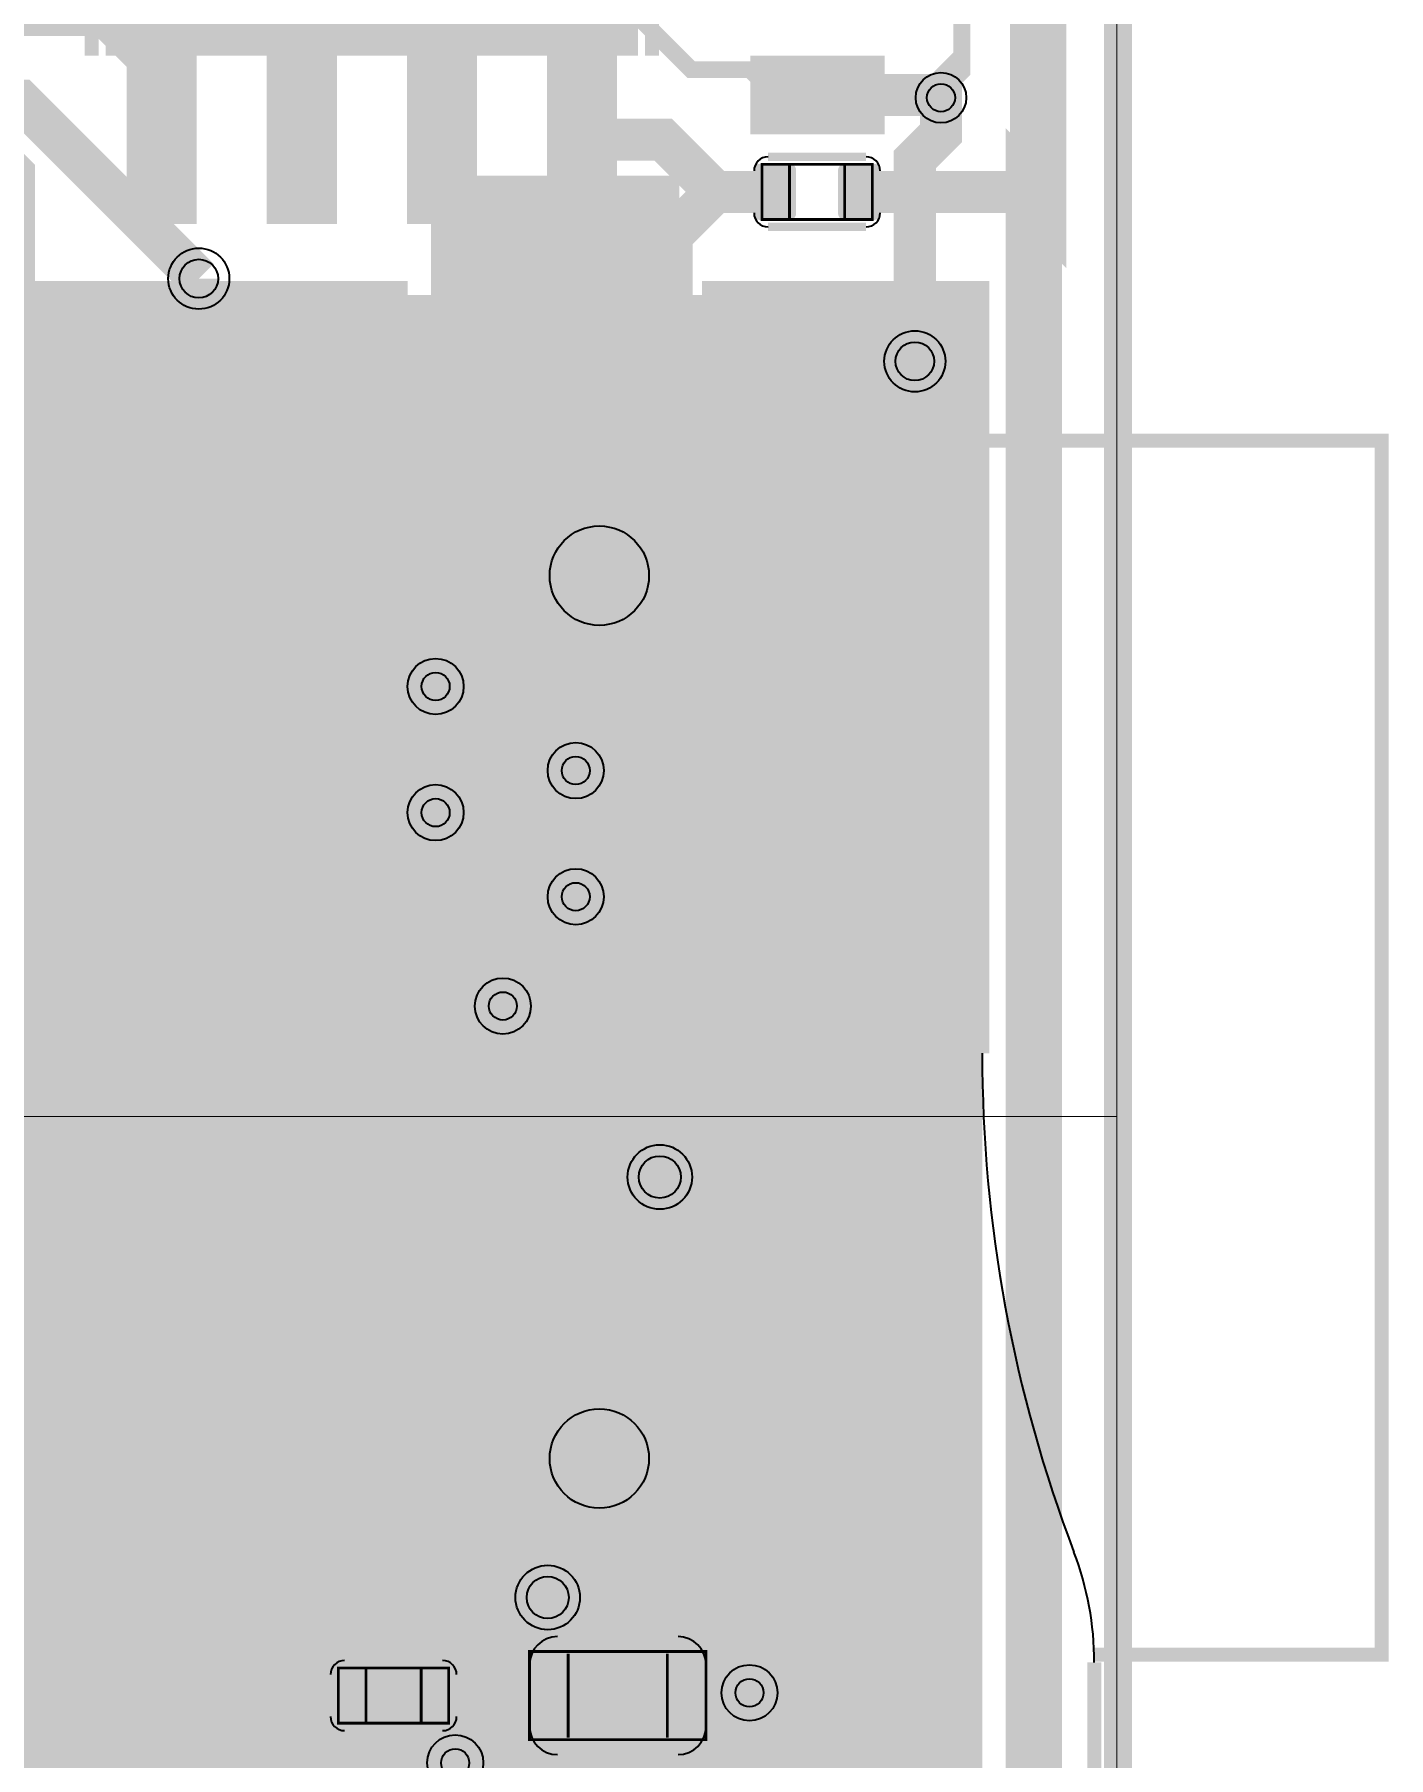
# Model space of a CAD drawing. Extents: x -57 to 2380, y -38 to 1737.
# Drawn here: x 1897 to 2380, y 608 to 1223 of the extents above; entities that cross this region are included whole.
import ezdxf

# ---------------------------------------------------------------- set-up
doc = ezdxf.new("R2010")
doc.units = 9
for name, color, linetype, true_color in [('BoardOutline', 7, 'Continuous', 0xff00ff), ('BottomLayer', 7, 'Continuous', 0x0000ff), ('BottomPasteMaskLayer', 7, 'Continuous', 0x800000), ('BottomSilkLayer', 7, 'Continuous', 0x808000), ('BottomSolderMaskLayer', 7, 'Continuous', 0xaa00ff), ('Document', 7, 'Continuous', 0xffffff), ('Hole', 7, 'Continuous', 0x222222), ('Multi-Layer', 7, 'Continuous', 0xc0c0c0), ('TopLayer', 7, 'Continuous', 0xff0000), ('TopPasteMaskLayer', 7, 'Continuous', 0x808080), ('TopSilkLayer', 7, 'Continuous', 0xffff00), ('TopSolderMaskLayer', 7, 'Continuous', 0x800080)]:
    doc.layers.add(name, color=color, linetype=linetype, true_color=true_color)

msp = doc.modelspace()

# ---------------------------------------------------------------- hatches: boundary and pattern name
at = {"layer": 'BottomLayer'}
msp.add_hatch(color=256, dxfattribs=at).paths.add_polyline_path([(2039.37, 1171.26), (2125.97, 1171.26), (2125.97, 1116.14), (2039.37, 1116.14)])
at = {"layer": 'BottomPasteMaskLayer'}
msp.add_hatch(color=256, dxfattribs=at).paths.add_polyline_path([(2039.37, 1171.26), (2125.97, 1171.26), (2125.97, 1116.14), (2039.37, 1116.14)])
at = {"layer": 'BottomSolderMaskLayer'}
msp.add_hatch(color=256, dxfattribs=at).paths.add_polyline_path([(2038.37, 1172.26), (2126.97, 1172.26), (2126.97, 1115.14), (2038.37, 1115.14)])
at = {"layer": 'Document'}
for points in [[(2112.26, 1365.03), (1922.26, 1365.03), (1922.26, 1215.03), (2112.26, 1215.03)], [(2198.76, 1213.53), (2153.76, 1213.53), (2153.76, 1188.53), (2198.76, 1188.53)], [(1685.04, 544.64), (2235.03, 544.64), (2235.03, 1129.64), (1685.04, 1129.64)], [(2048, 1125.97), (1933, 1125.97), (1933, 1085.97), (2048, 1085.97)], [(2076.93, 1086.03), (2191.93, 1086.03), (2191.93, 1126.03), (2076.93, 1126.03)], [(1965, 1080), (1964.92, 1081.25), (1964.68, 1082.48), (1964.29, 1083.68), (1963.76, 1084.82), (1963.09, 1085.88), (1962.29, 1086.84), (1961.37, 1087.7), (1960.35, 1088.44), (1959.25, 1089.05), (1958.09, 1089.51), (1956.87, 1089.82), (1955.62, 1089.98), (1954.37, 1089.98), (1953.12, 1089.82), (1951.91, 1089.51), (1950.74, 1089.05), (1949.64, 1088.44), (1948.62, 1087.7), (1947.71, 1086.84), (1946.91, 1085.88), (1946.23, 1084.82), (1945.7, 1083.68), (1945.31, 1082.48), (1945.07, 1081.25), (1945, 1080), (1945.07, 1078.74), (1945.31, 1077.51), (1945.7, 1076.32), (1946.23, 1075.18), (1946.91, 1074.12), (1947.71, 1073.15), (1948.62, 1072.29), (1949.64, 1071.55), (1950.74, 1070.95), (1951.91, 1070.49), (1953.12, 1070.17), (1954.37, 1070.02), (1955.62, 1070.02), (1956.87, 1070.17), (1958.09, 1070.49), (1959.25, 1070.95), (1960.35, 1071.55), (1961.37, 1072.29), (1962.29, 1073.15), (1963.09, 1074.12), (1963.76, 1075.18), (1964.29, 1076.32), (1964.68, 1077.51), (1964.92, 1078.74)], [(1970, 670), (2170, 670), (2170, 1065), (1970, 1065)], [(2136.65, 612.64), (2136.65, 646.3), (2072.91, 646.3), (2072.91, 612.64)]]:
    msp.add_hatch(color=256, dxfattribs=at).paths.add_polyline_path(points)
at = {"layer": 'TopLayer'}
for points in [[(1954.76, 1155.03), (1929.76, 1155.03), (1929.76, 1215.03), (1954.76, 1215.03)], [(2004.76, 1155.03), (1979.76, 1155.03), (1979.76, 1215.03), (2004.76, 1215.03)], [(2054.76, 1155.03), (2029.76, 1155.03), (2029.76, 1215.03), (2054.76, 1215.03)], [(2104.76, 1155.03), (2079.76, 1155.03), (2079.76, 1215.03), (2104.76, 1215.03)], [(2153.6, 1208.76), (2153.61, 1209.03), (2153.66, 1209.3), (2153.75, 1209.56), (2153.86, 1209.81), (2154, 1210.05), (2154.17, 1210.26), (2154.36, 1210.46), (2154.58, 1210.63), (2154.82, 1210.77), (2155.07, 1210.88), (2155.33, 1210.96), (2155.6, 1211.01), (2155.87, 1211.03), (2166.48, 1211.03), (2166.76, 1211.01), (2167.03, 1210.96), (2167.29, 1210.88), (2167.54, 1210.77), (2167.77, 1210.63), (2167.99, 1210.46), (2168.18, 1210.26), (2168.35, 1210.05), (2168.5, 1209.81), (2168.61, 1209.56), (2168.69, 1209.3), (2168.74, 1209.03), (2168.76, 1208.76), (2168.76, 1193.3), (2168.74, 1193.03), (2168.69, 1192.76), (2168.61, 1192.5), (2168.5, 1192.25), (2168.35, 1192.01), (2168.18, 1191.8), (2167.99, 1191.6), (2167.77, 1191.43), (2167.54, 1191.29), (2167.29, 1191.18), (2167.03, 1191.1), (2166.76, 1191.05), (2166.48, 1191.03), (2155.87, 1191.03), (2155.6, 1191.05), (2155.33, 1191.1), (2155.07, 1191.18), (2154.82, 1191.29), (2154.58, 1191.43), (2154.36, 1191.6), (2154.17, 1191.8), (2154, 1192.01), (2153.86, 1192.25), (2153.75, 1192.5), (2153.66, 1192.76), (2153.61, 1193.03), (2153.6, 1193.3)], [(2183.76, 1208.76), (2183.77, 1209.03), (2183.82, 1209.3), (2183.9, 1209.56), (2184.02, 1209.81), (2184.16, 1210.05), (2184.33, 1210.26), (2184.52, 1210.46), (2184.74, 1210.63), (2184.97, 1210.77), (2185.22, 1210.88), (2185.48, 1210.96), (2185.76, 1211.01), (2186.03, 1211.03), (2196.64, 1211.03), (2196.91, 1211.01), (2197.18, 1210.96), (2197.45, 1210.88), (2197.7, 1210.77), (2197.93, 1210.63), (2198.15, 1210.46), (2198.34, 1210.26), (2198.51, 1210.05), (2198.65, 1209.81), (2198.77, 1209.56), (2198.85, 1209.3), (2198.9, 1209.03), (2198.91, 1208.76), (2198.91, 1193.3), (2198.9, 1193.03), (2198.85, 1192.76), (2198.77, 1192.5), (2198.65, 1192.25), (2198.51, 1192.01), (2198.34, 1191.8), (2198.15, 1191.6), (2197.93, 1191.43), (2197.7, 1191.29), (2197.45, 1191.18), (2197.18, 1191.1), (2196.91, 1191.05), (2196.64, 1191.03), (2186.03, 1191.03), (2185.76, 1191.05), (2185.48, 1191.1), (2185.22, 1191.18), (2184.97, 1191.29), (2184.74, 1191.43), (2184.52, 1191.6), (2184.33, 1191.8), (2184.16, 1192.01), (2184.02, 1192.25), (2183.9, 1192.5), (2183.82, 1192.76), (2183.77, 1193.03), (2183.76, 1193.3)], [(2153.46, 1174.18), (2153.48, 1174.45), (2153.53, 1174.72), (2153.61, 1174.99), (2153.72, 1175.24), (2153.87, 1175.47), (2154.04, 1175.69), (2154.23, 1175.88), (2154.45, 1176.05), (2154.68, 1176.19), (2154.93, 1176.31), (2155.19, 1176.39), (2155.46, 1176.44), (2155.74, 1176.45), (2166.35, 1176.45), (2166.62, 1176.44), (2166.89, 1176.39), (2167.15, 1176.31), (2167.4, 1176.19), (2167.64, 1176.05), (2167.86, 1175.88), (2168.05, 1175.69), (2168.22, 1175.47), (2168.36, 1175.24), (2168.47, 1174.99), (2168.56, 1174.72), (2168.61, 1174.45), (2168.62, 1174.18), (2168.62, 1158.73), (2168.61, 1158.45), (2168.56, 1158.18), (2168.47, 1157.92), (2168.36, 1157.67), (2168.22, 1157.44), (2168.05, 1157.22), (2167.86, 1157.03), (2167.64, 1156.86), (2167.4, 1156.71), (2167.15, 1156.6), (2166.89, 1156.52), (2166.62, 1156.47), (2166.35, 1156.45), (2155.74, 1156.45), (2155.46, 1156.47), (2155.19, 1156.52), (2154.93, 1156.6), (2154.68, 1156.71), (2154.45, 1156.86), (2154.23, 1157.03), (2154.04, 1157.22), (2153.87, 1157.44), (2153.72, 1157.67), (2153.61, 1157.92), (2153.53, 1158.18), (2153.48, 1158.45), (2153.46, 1158.73)], [(2183.62, 1174.18), (2183.64, 1174.45), (2183.69, 1174.72), (2183.77, 1174.99), (2183.88, 1175.24), (2184.02, 1175.47), (2184.19, 1175.69), (2184.39, 1175.88), (2184.6, 1176.05), (2184.84, 1176.19), (2185.09, 1176.31), (2185.35, 1176.39), (2185.62, 1176.44), (2185.9, 1176.45), (2196.51, 1176.45), (2196.78, 1176.44), (2197.05, 1176.39), (2197.31, 1176.31), (2197.56, 1176.19), (2197.8, 1176.05), (2198.01, 1175.88), (2198.21, 1175.69), (2198.38, 1175.47), (2198.52, 1175.24), (2198.63, 1174.99), (2198.71, 1174.72), (2198.76, 1174.45), (2198.78, 1174.18), (2198.78, 1158.73), (2198.76, 1158.45), (2198.71, 1158.18), (2198.63, 1157.92), (2198.52, 1157.67), (2198.38, 1157.44), (2198.21, 1157.22), (2198.01, 1157.03), (2197.8, 1156.86), (2197.56, 1156.71), (2197.31, 1156.6), (2197.05, 1156.52), (2196.78, 1156.47), (2196.51, 1156.45), (2185.9, 1156.45), (2185.62, 1156.47), (2185.35, 1156.52), (2185.09, 1156.6), (2184.84, 1156.71), (2184.6, 1156.86), (2184.39, 1157.03), (2184.19, 1157.22), (2184.02, 1157.44), (2183.88, 1157.67), (2183.77, 1157.92), (2183.69, 1158.18), (2183.64, 1158.45), (2183.62, 1158.73)], [(1941.5, 1116.3), (1941.53, 1116.72), (1941.6, 1117.13), (1941.72, 1117.52), (1941.89, 1117.9), (1942.11, 1118.26), (1942.37, 1118.59), (1942.66, 1118.88), (1942.99, 1119.14), (1943.34, 1119.35), (1943.72, 1119.52), (1944.12, 1119.65), (1944.53, 1119.72), (1944.94, 1119.75), (1968.06, 1119.75), (1968.47, 1119.72), (1968.88, 1119.65), (1969.28, 1119.52), (1969.66, 1119.35), (1970.01, 1119.14), (1970.34, 1118.88), (1970.63, 1118.59), (1970.89, 1118.26), (1971.11, 1117.9), (1971.28, 1117.52), (1971.4, 1117.13), (1971.47, 1116.72), (1971.5, 1116.3), (1971.5, 1095.63), (1971.47, 1095.22), (1971.4, 1094.81), (1971.28, 1094.41), (1971.11, 1094.03), (1970.89, 1093.67), (1970.63, 1093.35), (1970.34, 1093.05), (1970.01, 1092.8), (1969.66, 1092.58), (1969.28, 1092.41), (1968.88, 1092.29), (1968.47, 1092.21), (1968.06, 1092.19), (1944.94, 1092.19), (1944.53, 1092.21), (1944.12, 1092.29), (1943.72, 1092.41), (1943.34, 1092.58), (1942.99, 1092.8), (1942.66, 1093.05), (1942.37, 1093.35), (1942.11, 1093.67), (1941.89, 1094.03), (1941.72, 1094.41), (1941.6, 1094.81), (1941.53, 1095.22), (1941.5, 1095.63)], [(2004.49, 1116.3), (2004.52, 1116.72), (2004.59, 1117.13), (2004.72, 1117.52), (2004.89, 1117.9), (2005.1, 1118.26), (2005.36, 1118.59), (2005.65, 1118.88), (2005.98, 1119.14), (2006.34, 1119.35), (2006.72, 1119.52), (2007.11, 1119.65), (2007.52, 1119.72), (2007.94, 1119.75), (2031.05, 1119.75), (2031.46, 1119.72), (2031.87, 1119.65), (2032.27, 1119.52), (2032.65, 1119.35), (2033, 1119.14), (2033.33, 1118.88), (2033.63, 1118.59), (2033.88, 1118.26), (2034.1, 1117.9), (2034.27, 1117.52), (2034.39, 1117.13), (2034.47, 1116.72), (2034.49, 1116.3), (2034.49, 1095.63), (2034.47, 1095.22), (2034.39, 1094.81), (2034.27, 1094.41), (2034.1, 1094.03), (2033.88, 1093.67), (2033.63, 1093.35), (2033.33, 1093.05), (2033, 1092.8), (2032.65, 1092.58), (2032.27, 1092.41), (2031.87, 1092.29), (2031.46, 1092.21), (2031.05, 1092.19), (2007.94, 1092.19), (2007.52, 1092.21), (2007.11, 1092.29), (2006.72, 1092.41), (2006.34, 1092.58), (2005.98, 1092.8), (2005.65, 1093.05), (2005.36, 1093.35), (2005.1, 1093.67), (2004.89, 1094.03), (2004.72, 1094.41), (2004.59, 1094.81), (2004.52, 1095.22), (2004.49, 1095.63)], [(2120.44, 1095.69), (2120.41, 1095.28), (2120.34, 1094.87), (2120.21, 1094.47), (2120.04, 1094.09), (2119.83, 1093.74), (2119.57, 1093.41), (2119.28, 1093.12), (2118.95, 1092.86), (2118.59, 1092.64), (2118.21, 1092.47), (2117.82, 1092.35), (2117.41, 1092.27), (2116.99, 1092.25), (2093.88, 1092.25), (2093.47, 1092.27), (2093.06, 1092.35), (2092.66, 1092.47), (2092.28, 1092.64), (2091.92, 1092.86), (2091.6, 1093.12), (2091.3, 1093.41), (2091.05, 1093.74), (2090.83, 1094.09), (2090.66, 1094.47), (2090.54, 1094.87), (2090.46, 1095.28), (2090.44, 1095.69), (2090.44, 1116.36), (2090.46, 1116.78), (2090.54, 1117.19), (2090.66, 1117.59), (2090.83, 1117.96), (2091.05, 1118.32), (2091.3, 1118.65), (2091.6, 1118.94), (2091.92, 1119.2), (2092.28, 1119.41), (2092.66, 1119.58), (2093.06, 1119.71), (2093.47, 1119.78), (2093.88, 1119.81), (2116.99, 1119.81), (2117.41, 1119.78), (2117.82, 1119.71), (2118.21, 1119.58), (2118.59, 1119.41), (2118.95, 1119.2), (2119.28, 1118.94), (2119.57, 1118.65), (2119.83, 1118.32), (2120.04, 1117.96), (2120.21, 1117.59), (2120.34, 1117.19), (2120.41, 1116.78), (2120.44, 1116.36)], [(2183.43, 1095.69), (2183.4, 1095.28), (2183.33, 1094.87), (2183.2, 1094.47), (2183.03, 1094.09), (2182.82, 1093.74), (2182.56, 1093.41), (2182.27, 1093.12), (2181.94, 1092.86), (2181.58, 1092.64), (2181.21, 1092.47), (2180.81, 1092.35), (2180.4, 1092.27), (2179.98, 1092.25), (2156.87, 1092.25), (2156.46, 1092.27), (2156.05, 1092.35), (2155.65, 1092.47), (2155.27, 1092.64), (2154.92, 1092.86), (2154.59, 1093.12), (2154.3, 1093.41), (2154.04, 1093.74), (2153.82, 1094.09), (2153.65, 1094.47), (2153.53, 1094.87), (2153.45, 1095.28), (2153.43, 1095.69), (2153.43, 1116.36), (2153.45, 1116.78), (2153.53, 1117.19), (2153.65, 1117.59), (2153.82, 1117.96), (2154.04, 1118.32), (2154.3, 1118.65), (2154.59, 1118.94), (2154.92, 1119.2), (2155.27, 1119.41), (2155.65, 1119.58), (2156.05, 1119.71), (2156.46, 1119.78), (2156.87, 1119.81), (2179.98, 1119.81), (2180.4, 1119.78), (2180.81, 1119.71), (2181.21, 1119.58), (2181.58, 1119.41), (2181.94, 1119.2), (2182.27, 1118.94), (2182.56, 1118.65), (2182.82, 1118.32), (2183.03, 1117.96), (2183.2, 1117.59), (2183.33, 1117.19), (2183.4, 1116.78), (2183.43, 1116.36)], [(1910, 1045), (2010, 1045), (2010, 985), (1910, 985)], [(2230, 1000), (2229.89, 998.19), (2229.56, 996.41), (2229.02, 994.68), (2228.28, 993.03), (2227.34, 991.48), (2226.22, 990.05), (2224.94, 988.77), (2223.52, 987.65), (2221.97, 986.72), (2220.31, 985.97), (2218.59, 985.43), (2216.8, 985.11), (2215, 985), (2145, 985), (2143.19, 985.11), (2141.41, 985.43), (2139.68, 985.97), (2138.02, 986.72), (2136.47, 987.65), (2135.05, 988.77), (2133.77, 990.05), (2132.65, 991.48), (2131.71, 993.03), (2130.97, 994.68), (2130.43, 996.41), (2130.11, 998.19), (2130, 1000), (2130, 1030), (2130.11, 1031.81), (2130.43, 1033.59), (2130.97, 1035.32), (2131.71, 1036.97), (2132.65, 1038.52), (2133.77, 1039.94), (2135.05, 1041.23), (2136.47, 1042.34), (2138.02, 1043.28), (2139.68, 1044.02), (2141.41, 1044.56), (2143.19, 1044.89), (2145, 1045), (2215, 1045), (2216.8, 1044.89), (2218.59, 1044.56), (2220.31, 1044.02), (2221.97, 1043.28), (2223.52, 1042.34), (2224.94, 1041.23), (2226.22, 1039.94), (2227.34, 1038.52), (2228.28, 1036.97), (2229.02, 1035.32), (2229.56, 1033.59), (2229.89, 1031.81), (2230, 1030)], [(1910, 930), (1910.11, 931.81), (1910.43, 933.59), (1910.97, 935.32), (1911.71, 936.97), (1912.65, 938.52), (1913.77, 939.94), (1915.05, 941.23), (1916.48, 942.34), (1918.03, 943.28), (1919.68, 944.02), (1921.41, 944.56), (1923.19, 944.89), (1925, 945), (1995, 945), (1996.8, 944.89), (1998.59, 944.56), (2000.32, 944.02), (2001.97, 943.28), (2003.52, 942.34), (2004.94, 941.23), (2006.22, 939.94), (2007.34, 938.52), (2008.28, 936.97), (2009.02, 935.32), (2009.56, 933.59), (2009.89, 931.81), (2010, 930), (2010, 900), (2009.89, 898.19), (2009.56, 896.41), (2009.02, 894.68), (2008.28, 893.03), (2007.34, 891.48), (2006.22, 890.05), (2004.94, 888.77), (2003.52, 887.65), (2001.97, 886.72), (2000.32, 885.97), (1998.59, 885.43), (1996.8, 885.11), (1995, 885), (1925, 885), (1923.19, 885.11), (1921.41, 885.43), (1919.68, 885.97), (1918.03, 886.72), (1916.48, 887.65), (1915.05, 888.77), (1913.77, 890.05), (1912.65, 891.48), (1911.71, 893.03), (1910.97, 894.68), (1910.43, 896.41), (1910.11, 898.19), (1910, 900)], [(2230, 900), (2229.89, 898.19), (2229.56, 896.41), (2229.02, 894.68), (2228.28, 893.03), (2227.34, 891.48), (2226.22, 890.05), (2224.94, 888.77), (2223.52, 887.65), (2221.97, 886.72), (2220.31, 885.97), (2218.59, 885.43), (2216.8, 885.11), (2215, 885), (2145, 885), (2143.19, 885.11), (2141.41, 885.43), (2139.68, 885.97), (2138.02, 886.72), (2136.47, 887.65), (2135.05, 888.77), (2133.77, 890.05), (2132.65, 891.48), (2131.71, 893.03), (2130.97, 894.68), (2130.43, 896.41), (2130.11, 898.19), (2130, 900), (2130, 930), (2130.11, 931.81), (2130.43, 933.59), (2130.97, 935.32), (2131.71, 936.97), (2132.65, 938.52), (2133.77, 939.94), (2135.05, 941.23), (2136.47, 942.34), (2138.02, 943.28), (2139.68, 944.02), (2141.41, 944.56), (2143.19, 944.89), (2145, 945), (2215, 945), (2216.8, 944.89), (2218.59, 944.56), (2220.31, 944.02), (2221.97, 943.28), (2223.52, 942.34), (2224.94, 941.23), (2226.22, 939.94), (2227.34, 938.52), (2228.28, 936.97), (2229.02, 935.32), (2229.56, 933.59), (2229.89, 931.81), (2230, 930)], [(1910, 830), (1910.11, 831.81), (1910.43, 833.59), (1910.97, 835.32), (1911.71, 836.97), (1912.65, 838.52), (1913.77, 839.95), (1915.05, 841.23), (1916.48, 842.34), (1918.03, 843.28), (1919.68, 844.02), (1921.41, 844.56), (1923.19, 844.89), (1925, 845), (1995, 845), (1996.8, 844.89), (1998.59, 844.56), (2000.32, 844.02), (2001.97, 843.28), (2003.52, 842.34), (2004.94, 841.23), (2006.22, 839.95), (2007.34, 838.52), (2008.28, 836.97), (2009.02, 835.32), (2009.56, 833.59), (2009.89, 831.81), (2010, 830), (2010, 800), (2009.89, 798.19), (2009.56, 796.41), (2009.02, 794.68), (2008.28, 793.03), (2007.34, 791.48), (2006.22, 790.05), (2004.94, 788.77), (2003.52, 787.65), (2001.97, 786.72), (2000.32, 785.97), (1998.59, 785.43), (1996.8, 785.11), (1995, 785), (1925, 785), (1923.19, 785.11), (1921.41, 785.43), (1919.68, 785.97), (1918.03, 786.72), (1916.48, 787.65), (1915.05, 788.77), (1913.77, 790.05), (1912.65, 791.48), (1911.71, 793.03), (1910.97, 794.68), (1910.43, 796.41), (1910.11, 798.19), (1910, 800)], [(2230, 800), (2229.89, 798.19), (2229.56, 796.41), (2229.02, 794.68), (2228.28, 793.03), (2227.34, 791.48), (2226.22, 790.05), (2224.94, 788.77), (2223.52, 787.65), (2221.97, 786.72), (2220.31, 785.97), (2218.59, 785.43), (2216.8, 785.11), (2215, 785), (2145, 785), (2143.19, 785.11), (2141.41, 785.43), (2139.68, 785.97), (2138.02, 786.72), (2136.47, 787.65), (2135.05, 788.77), (2133.77, 790.05), (2132.65, 791.48), (2131.71, 793.03), (2130.97, 794.68), (2130.43, 796.41), (2130.11, 798.19), (2130, 800), (2130, 830), (2130.11, 831.81), (2130.43, 833.59), (2130.97, 835.32), (2131.71, 836.97), (2132.65, 838.52), (2133.77, 839.95), (2135.05, 841.23), (2136.47, 842.34), (2138.02, 843.28), (2139.68, 844.02), (2141.41, 844.56), (2143.19, 844.89), (2145, 845), (2215, 845), (2216.8, 844.89), (2218.59, 844.56), (2220.31, 844.02), (2221.97, 843.28), (2223.52, 842.34), (2224.94, 841.23), (2226.22, 839.95), (2227.34, 838.52), (2228.28, 836.97), (2229.02, 835.32), (2229.56, 833.59), (2229.89, 831.81), (2230, 830)], [(1910, 730), (1910.11, 731.81), (1910.43, 733.59), (1910.97, 735.32), (1911.71, 736.97), (1912.65, 738.52), (1913.77, 739.95), (1915.05, 741.23), (1916.48, 742.34), (1918.03, 743.28), (1919.68, 744.02), (1921.41, 744.56), (1923.19, 744.89), (1925, 745), (1995, 745), (1996.8, 744.89), (1998.59, 744.56), (2000.32, 744.02), (2001.97, 743.28), (2003.52, 742.34), (2004.94, 741.23), (2006.22, 739.95), (2007.34, 738.52), (2008.28, 736.97), (2009.02, 735.32), (2009.56, 733.59), (2009.89, 731.81), (2010, 730), (2010, 700), (2009.89, 698.19), (2009.56, 696.41), (2009.02, 694.68), (2008.28, 693.03), (2007.34, 691.48), (2006.22, 690.05), (2004.94, 688.77), (2003.52, 687.65), (2001.97, 686.72), (2000.32, 685.97), (1998.59, 685.43), (1996.8, 685.11), (1995, 685), (1925, 685), (1923.19, 685.11), (1921.41, 685.43), (1919.68, 685.97), (1918.03, 686.72), (1916.48, 687.65), (1915.05, 688.77), (1913.77, 690.05), (1912.65, 691.48), (1911.71, 693.03), (1910.97, 694.68), (1910.43, 696.41), (1910.11, 698.19), (1910, 700)], [(2230, 700), (2229.89, 698.19), (2229.56, 696.41), (2229.02, 694.68), (2228.28, 693.03), (2227.34, 691.48), (2226.22, 690.05), (2224.94, 688.77), (2223.52, 687.65), (2221.97, 686.72), (2220.31, 685.97), (2218.59, 685.43), (2216.8, 685.11), (2215, 685), (2145, 685), (2143.19, 685.11), (2141.41, 685.43), (2139.68, 685.97), (2138.02, 686.72), (2136.47, 687.65), (2135.05, 688.77), (2133.77, 690.05), (2132.65, 691.48), (2131.71, 693.03), (2130.97, 694.68), (2130.43, 696.41), (2130.11, 698.19), (2130, 700), (2130, 730), (2130.11, 731.81), (2130.43, 733.59), (2130.97, 735.32), (2131.71, 736.97), (2132.65, 738.52), (2133.77, 739.95), (2135.05, 741.23), (2136.47, 742.34), (2138.02, 743.28), (2139.68, 744.02), (2141.41, 744.56), (2143.19, 744.89), (2145, 745), (2215, 745), (2216.8, 744.89), (2218.59, 744.56), (2220.31, 744.02), (2221.97, 743.28), (2223.52, 742.34), (2224.94, 741.23), (2226.22, 739.95), (2227.34, 738.52), (2228.28, 736.97), (2229.02, 735.32), (2229.56, 733.59), (2229.89, 731.81), (2230, 730)], [(2017.5, 622.27), (2017.48, 622), (2017.43, 621.73), (2017.35, 621.47), (2017.24, 621.22), (2017.09, 620.98), (2016.92, 620.76), (2016.73, 620.57), (2016.51, 620.4), (2016.28, 620.26), (2016.03, 620.15), (2015.77, 620.06), (2015.5, 620.02), (2015.22, 620), (2004.61, 620), (2004.34, 620.02), (2004.07, 620.06), (2003.81, 620.15), (2003.56, 620.26), (2003.32, 620.4), (2003.1, 620.57), (2002.91, 620.76), (2002.74, 620.98), (2002.6, 621.22), (2002.49, 621.47), (2002.4, 621.73), (2002.36, 622), (2002.34, 622.27), (2002.34, 637.73), (2002.36, 638), (2002.4, 638.27), (2002.49, 638.53), (2002.6, 638.78), (2002.74, 639.02), (2002.91, 639.23), (2003.1, 639.43), (2003.32, 639.6), (2003.56, 639.74), (2003.81, 639.85), (2004.07, 639.93), (2004.34, 639.98), (2004.61, 640), (2015.22, 640), (2015.5, 639.98), (2015.77, 639.93), (2016.03, 639.85), (2016.28, 639.74), (2016.51, 639.6), (2016.73, 639.43), (2016.92, 639.23), (2017.09, 639.02), (2017.24, 638.78), (2017.35, 638.53), (2017.43, 638.27), (2017.48, 638), (2017.5, 637.73)], [(2047.65, 622.27), (2047.64, 622), (2047.59, 621.73), (2047.51, 621.47), (2047.39, 621.22), (2047.25, 620.98), (2047.08, 620.76), (2046.89, 620.57), (2046.67, 620.4), (2046.44, 620.26), (2046.19, 620.15), (2045.92, 620.06), (2045.65, 620.02), (2045.38, 620), (2034.77, 620), (2034.5, 620.02), (2034.23, 620.06), (2033.96, 620.15), (2033.71, 620.26), (2033.48, 620.4), (2033.26, 620.57), (2033.07, 620.76), (2032.9, 620.98), (2032.76, 621.22), (2032.64, 621.47), (2032.56, 621.73), (2032.51, 622), (2032.5, 622.27), (2032.5, 637.73), (2032.51, 638), (2032.56, 638.27), (2032.64, 638.53), (2032.76, 638.78), (2032.9, 639.02), (2033.07, 639.23), (2033.26, 639.43), (2033.48, 639.6), (2033.71, 639.74), (2033.96, 639.85), (2034.23, 639.93), (2034.5, 639.98), (2034.77, 640), (2045.38, 640), (2045.65, 639.98), (2045.92, 639.93), (2046.19, 639.85), (2046.44, 639.74), (2046.67, 639.6), (2046.89, 639.43), (2047.08, 639.23), (2047.25, 639.02), (2047.39, 638.78), (2047.51, 638.53), (2047.59, 638.27), (2047.64, 638), (2047.65, 637.73)], [(2067.59, 641.57), (2067.62, 641.99), (2067.69, 642.39), (2067.82, 642.79), (2067.99, 643.17), (2068.2, 643.52), (2068.46, 643.84), (2068.75, 644.14), (2069.07, 644.39), (2069.43, 644.61), (2069.8, 644.78), (2070.2, 644.9), (2070.61, 644.97), (2071.02, 645), (2091.57, 645), (2091.98, 644.97), (2092.39, 644.9), (2092.79, 644.78), (2093.16, 644.61), (2093.52, 644.39), (2093.84, 644.14), (2094.13, 643.84), (2094.39, 643.52), (2094.6, 643.17), (2094.77, 642.79), (2094.9, 642.39), (2094.97, 641.99), (2095, 641.57), (2095, 618.42), (2094.97, 618.01), (2094.9, 617.6), (2094.77, 617.21), (2094.6, 616.83), (2094.39, 616.48), (2094.13, 616.15), (2093.84, 615.86), (2093.52, 615.61), (2093.16, 615.39), (2092.79, 615.22), (2092.39, 615.1), (2091.98, 615.02), (2091.57, 615), (2071.02, 615), (2070.61, 615.02), (2070.2, 615.1), (2069.8, 615.22), (2069.43, 615.39), (2069.07, 615.61), (2068.75, 615.86), (2068.46, 616.15), (2068.2, 616.48), (2067.99, 616.83), (2067.82, 617.21), (2067.69, 617.6), (2067.62, 618.01), (2067.59, 618.42)], [(2115, 641.57), (2115.02, 641.99), (2115.1, 642.39), (2115.22, 642.79), (2115.39, 643.17), (2115.6, 643.52), (2115.86, 643.84), (2116.15, 644.14), (2116.48, 644.39), (2116.83, 644.61), (2117.21, 644.78), (2117.6, 644.9), (2118.01, 644.97), (2118.42, 645), (2138.97, 645), (2139.38, 644.97), (2139.79, 644.9), (2140.19, 644.78), (2140.56, 644.61), (2140.92, 644.39), (2141.24, 644.14), (2141.54, 643.84), (2141.79, 643.52), (2142, 643.17), (2142.17, 642.79), (2142.3, 642.39), (2142.37, 641.99), (2142.4, 641.57), (2142.4, 618.42), (2142.37, 618.01), (2142.3, 617.6), (2142.17, 617.21), (2142, 616.83), (2141.79, 616.48), (2141.54, 616.15), (2141.24, 615.86), (2140.92, 615.61), (2140.56, 615.39), (2140.19, 615.22), (2139.79, 615.1), (2139.38, 615.02), (2138.97, 615), (2118.42, 615), (2118.01, 615.02), (2117.6, 615.1), (2117.21, 615.22), (2116.83, 615.39), (2116.48, 615.61), (2116.15, 615.86), (2115.86, 616.15), (2115.6, 616.48), (2115.39, 616.83), (2115.22, 617.21), (2115.1, 617.6), (2115.02, 618.01), (2115, 618.42)]]:
    msp.add_hatch(color=256, dxfattribs=at).paths.add_polyline_path(points)
at = {"layer": 'TopPasteMaskLayer'}
msp.add_hatch(color=256, dxfattribs=at).paths.add_polyline_path([(1910, 1045), (2010, 1045), (2010, 985), (1910, 985)])
at = {"layer": 'TopSolderMaskLayer'}
msp.add_hatch(color=256, dxfattribs=at).paths.add_polyline_path([(1909, 1046), (2011, 1046), (2011, 984), (1909, 984)])

# ---------------------------------------------------------------- linework, layer by layer
at = {"layer": 'BoardOutline', "const_width": 10}
msp.add_lwpolyline([(2283.46, 118.11), (2283.46, 1555.11)], dxfattribs=at)
at = {"layer": 'BottomLayer'}
for points, const_width in [([(1955.5, 1135.5), (1892, 1199), (1171.44, 1199), (1138.22, 1165.78)], 15), ([(2211, 1106), (2211, 1178), (2220.33, 1187.34), (2220.33, 1200.03)], 15), ([(85, 891.61), (140, 836.61), (140, 615), (173.5, 581.5), (173.5, 396.5), (190, 380), (220, 380), (365, 235), (825, 235), (997, 407), (1835, 407), (1905, 477), (1905, 855.87), (2031, 981.87), (2031.87, 981.87), (2040, 990)], 6), ([(1716.53, 346.46), (1830.45, 346.46), (1941, 457), (1941, 811), (2090, 960)], 6), ([(85, 791.61), (125, 751.61), (125, 610), (160, 575), (160, 390), (185, 365), (215, 365), (360, 220), (830, 220), (1000, 390), (1845, 390), (1923, 468), (1923, 828), (2040, 945)], 6), ([(1637.79, 346.46), (1679.25, 305), (1816, 305), (1958, 447), (1958, 803), (2070, 915), (2090, 915)], 6), ([(1999.87, 695.13), (1999.87, 759.87), (2055, 815), (2120, 815)], 35), ([(340, 175), (383, 175), (405, 175), (1741, 175), (1999.87, 433.87), (1999.87, 665), (2030, 665), (1999.87, 695.13), (1999.87, 665)], 35), ([(2080, 665), (2030, 665), (2000, 635)], 35)]:
    msp.add_lwpolyline(points, dxfattribs=dict(at, const_width=const_width))
at = {"layer": 'BottomSilkLayer', "const_width": 5}
for points in [[(2030.04, 1132.16), (1750.04, 1132.16)], [(2235.03, 859.18), (2235.03, 1132.16), (2135.04, 1132.16)], [(2135.04, 542.16), (2275.03, 542.16), (2275.03, 641.81)]]:
    msp.add_lwpolyline(points, dxfattribs=at)
at = {"layer": 'BottomSilkLayer'}
for centre, radius, start, end in [((2735.03, 859.19), 500, 180.0009, 200.8557), ((2164.46, 641.83), 110.57, 359.99104, 20.84909)]:
    msp.add_arc(centre, radius, start, end, dxfattribs=at)
at = {"layer": 'Document'}
for points, const_width in [([(-0.4, 1673.17), (2283.06, 1673.17), (2283.06, 836.56), (2283.06, -0.05), (-0.4, -0.05), (-0.4, 836.56), (-0.4, 1673.17)], 0.39), ([(2156.44, 1176.3), (2166.28, 1176.3), (2185.96, 1176.3), (2195.81, 1176.3), (2195.81, 1156.61), (2185.96, 1156.61), (2166.28, 1156.61), (2156.44, 1156.61), (2156.44, 1176.3)], 1), ([(1995.5, 1105.97), (1980.5, 1090.97), (1980.5, 1120.97), (1995.5, 1105.97)], 5), ([(2129.43, 1106.03), (2144.43, 1121.03), (2144.43, 1091.03), (2129.43, 1106.03)], 5), ([(2073.5, 645.75), (2136.49, 645.75), (2136.49, 614.25), (2073.5, 614.25), (2073.5, 645.75)], 1), ([(2044.68, 620.16), (2034.84, 620.16), (2015.15, 620.16), (2005.31, 620.16), (2005.31, 639.84), (2015.15, 639.84), (2034.84, 639.84), (2044.68, 639.84), (2044.68, 620.16)], 1)]:
    msp.add_lwpolyline(points, close=True, dxfattribs=dict(at, const_width=const_width))
for points, const_width in [([(2166.28, 1176.3), (2166.28, 1156.61)], 1), ([(2185.96, 1176.3), (2185.96, 1156.61)], 1), ([(2050, 1090.97), (2050, 1120.97)], 8), ([(2074.93, 1121.03), (2074.93, 1091.03)], 8), ([(1995.5, 1090.97), (1995.5, 1105.97), (1995.5, 1120.97)], 5), ([(2129.43, 1121.03), (2129.43, 1106.03), (2129.43, 1091.03)], 5), ([(2275.03, 644.64), (2377.53, 644.64), (2377.53, 1077.71), (2235.03, 1077.71)], 5), ([(-0.4, 836.56), (2283.06, 836.56)], 0.39), ([(2087.28, 645), (2087.28, 615)], 1), ([(2122.71, 645), (2122.71, 615)], 1), ([(2015.15, 620.16), (2015.15, 639.84)], 1), ([(2034.84, 620.16), (2034.84, 639.84)], 1)]:
    msp.add_lwpolyline(points, dxfattribs=dict(at, const_width=const_width))
at = {"layer": 'Hole'}
for centre, radius in [((2220.33, 1200.03), 5), ((1955.5, 1135.5), 6.89), ((2211, 1106), 6.89), ((2040, 990), 5), ((2090, 960), 5), ((2040, 945), 5), ((2090, 915), 5), ((2064, 876), 5), ((2120, 815), 7.5), ((2080, 665), 7.5), ((2152, 631), 5), ((2047, 606), 5)]:
    msp.add_circle(centre, radius, dxfattribs=at)
at = {"layer": 'Multi-Layer'}
for centre, radius in [((2220.33, 1200.03), 9), ((1955.5, 1135.5), 10.89), ((2211, 1106), 10.89), ((2098.42, 1029.53), 17.72), ((2040, 990), 10), ((2090, 960), 10), ((2040, 945), 10), ((2090, 915), 10), ((2064, 876), 10), ((2120, 815), 11.5), ((2098.42, 714.57), 17.72), ((2080, 665), 11.5), ((2152, 631), 10), ((2047, 606), 10)]:
    msp.add_circle(centre, radius, dxfattribs=at)
at = {"layer": 'TopLayer'}
for points, const_width in [([(2250, 1450), (2255, 1445), (2255, 1163.46), (2253.46, 1165), (2253.46, 203.46)], 20), ([(1559.05, 1330.71), (1603.34, 1375), (1750, 1375), (1770, 1355), (1770, 1260), (1805, 1225), (1920, 1225), (1942.26, 1202.74), (1942.26, 1185.03)], 6), ([(2227.76, 1215), (2227.76, 1367.58), (2216.3, 1379.03), (2197.33, 1379.03)], 6), ([(1960, 815), (1938, 815), (1884.5, 868.5), (1884.5, 1070), (1884.5, 1090.5), (1884.5, 1171), (1856, 1199.5), (1769, 1199.5), (1637.79, 1330.71)], 25), ([(1846.66, 1261.66), (1848.33, 1261.66), (1865, 1245), (1972.26, 1245), (1977.59, 1239.66), (1981.13, 1236.13), (1992.26, 1225), (1992.26, 1185.03)], 6), ([(2161.18, 1201.03), (2152.18, 1210.03), (2131.18, 1210.03), (2098.47, 1242.74), (2074.26, 1242.74), (2074, 1243), (2050.22, 1243), (2042.26, 1235.03), (2042.26, 1185.03)], 6), ([(2219.33, 1201.03), (2227.76, 1209.45), (2227.76, 1215), (2220.33, 1207.58), (2220.33, 1200.03)], 6), ([(2191.33, 1201.03), (2220.33, 1201.03), (2220.33, 1200.03)], 15), ([(2161.04, 1166.45), (2139.83, 1166.45), (2121.26, 1185.03), (2092.26, 1185.03), (2092.26, 1118.88), (2124.26, 1150.88), (2124.26, 1124.85), (2105.44, 1106.03), (2019.56, 1106.03), (2019.49, 1105.97)], 15), ([(2139.83, 1166.45), (2124.26, 1150.88)], 15), ([(2191.2, 1166.45), (2252, 1166.45), (2253.46, 1165)], 15), ([(1955.5, 1135.5), (1955.5, 1106.97), (1956.5, 1105.97)], 15), ([(2168.43, 1106.03), (2168.43, 1083.43), (2155, 1070), (1905, 1070), (1884.5, 1070)], 25), ([(2168.43, 1106.03), (2210.96, 1106.03), (2211, 1106)], 15), ([(1884.5, 1090.5), (1905, 1070), (1885, 1050)], 25), ([(2040, 990), (2001.61, 990), (1960, 1015)], 6), ([(2180, 1015), (2176.61, 1015), (2121.61, 960), (2090, 960)], 6), ([(2040, 945), (2025, 945), (1995, 915), (1960, 915)], 6), ([(2090, 915), (2180, 915)], 6), ([(2180, 815), (2120, 815)], 35), ([(2009.92, 630), (2009.92, 654.92), (2030, 675), (2030, 800), (2015, 815), (1960, 815)], 15), ([(2081.3, 630), (2081.3, 648.7), (2080, 650), (2080, 665)], 25)]:
    msp.add_lwpolyline(points, dxfattribs=dict(at, const_width=const_width))
at = {"layer": 'TopSilkLayer'}
for points, const_width in [([(1917.26, 1215.03), (1917.26, 1365.03)], 5), ([(2117.26, 1365.03), (2117.26, 1215.03)], 5), ([(2158.62, 1178.95), (2193.62, 1178.95)], 3), ([(2153.62, 1158.95), (2153.62, 1173.95)], 3), ([(2198.62, 1173.95), (2198.62, 1158.95)], 3), ([(2193.62, 1153.95), (2158.62, 1153.95)], 3), ([(1964.37, 1126.97), (2011.62, 1126.97)], 5), ([(2160.55, 1085.03), (2113.31, 1085.03)], 5), ([(1970, 1050), (1970, 1065), (2170, 1065), (2170, 1050)], 5), ([(1970, 950), (1970, 980)], 5), ([(2170, 980), (2170, 950)], 5), ([(1970, 850), (1970, 880)], 5), ([(2170, 880), (2170, 850)], 5), ([(1970, 750), (1970, 780)], 5), ([(2170, 750), (2170, 780)], 5), ([(2170, 675), (2170, 665), (1970, 665), (1970, 675)], 5), ([(2083.5, 651.06), (2126.49, 651.06)], 5), ([(2007.5, 642.5), (2042.5, 642.5)], 3), ([(2073.5, 618.94), (2073.5, 641.06)], 5), ([(2136.49, 641.06), (2136.49, 618.94)], 5), ([(2002.5, 622.5), (2002.5, 637.5)], 3), ([(2047.5, 637.5), (2047.5, 622.5)], 3), ([(2042.5, 617.5), (2007.5, 617.5)], 3), ([(2126.49, 608.94), (2083.5, 608.94)], 5)]:
    msp.add_lwpolyline(points, dxfattribs=dict(at, const_width=const_width))
for points, const_width in [([(2198.76, 1188.53), (2153.76, 1188.53), (2153.76, 1213.53), (2198.76, 1213.53), (2198.76, 1188.53)], 3), ([(2056.5, 1094.97), (2046.5, 1084.97), (1935, 1084.97), (1935, 1126.97), (2046.5, 1126.97), (2056.5, 1116.97), (2056.5, 1094.97)], 5), ([(2068.43, 1117.03), (2078.43, 1127.03), (2189.93, 1127.03), (2189.93, 1085.03), (2078.43, 1085.03), (2068.43, 1095.03), (2068.43, 1117.03)], 5)]:
    msp.add_lwpolyline(points, close=True, dxfattribs=dict(at, const_width=const_width))
for centre, radius, start, end in [((2158.62, 1173.95), 5, 90, 180), ((2193.62, 1173.95), 5, 0, 90), ((2158.62, 1158.95), 5, 180, 270), ((2193.62, 1158.95), 5, 270, 0), ((2083.5, 641.06), 10, 90, 180), ((2126.49, 641.06), 10, 0, 90), ((2007.5, 637.5), 5, 90, 180), ((2042.5, 637.5), 5, 0, 90), ((2007.5, 622.5), 5, 180, 270), ((2042.5, 622.5), 5, 270, 0), ((2083.5, 618.94), 10, 180, 270), ((2126.49, 618.94), 10, 270, 0)]:
    msp.add_arc(centre, radius, start, end, dxfattribs=at)

doc.saveas('drawing.dxf')
